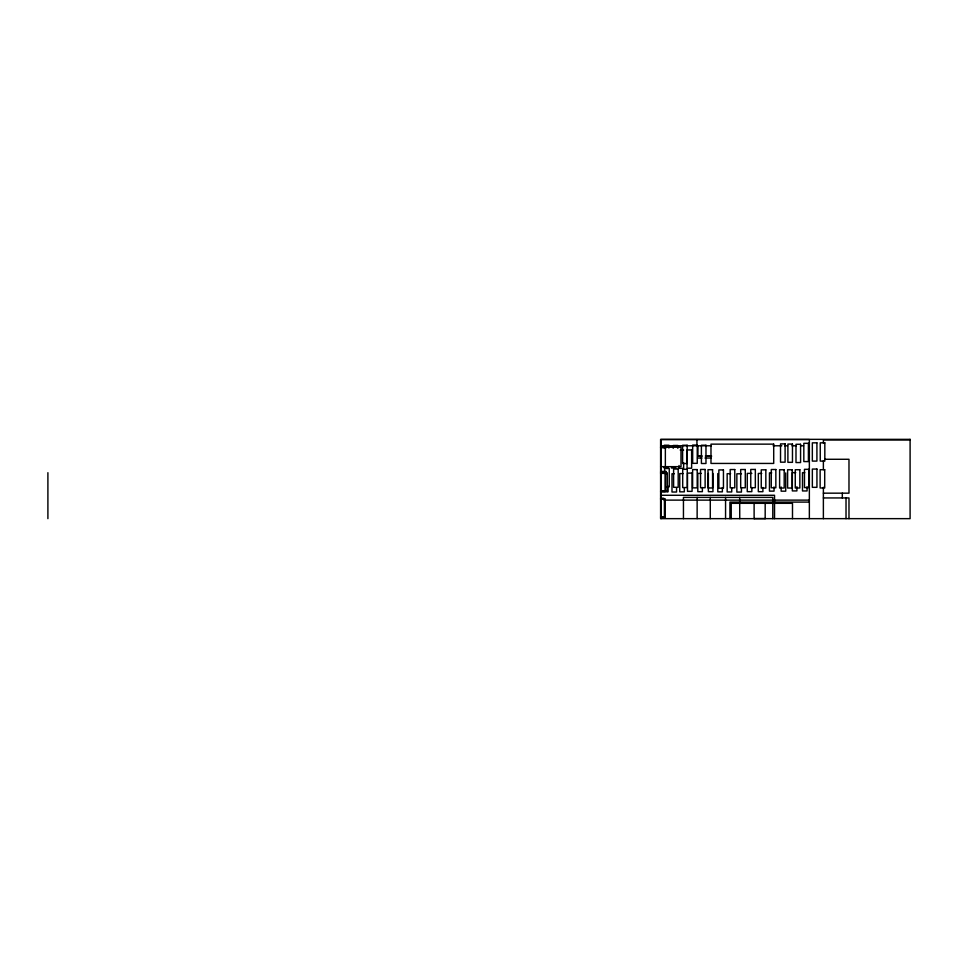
<?xml version="1.0" encoding="UTF-8"?>
<svg xmlns="http://www.w3.org/2000/svg" width="958" height="958" viewBox="0 0 958 958"><rect width="100%" height="100%" fill="white"/><g stroke="black" fill="none" stroke-linecap="round" stroke-linejoin="round"><path stroke-width="1.44" d="M697.975 445.781L697.903 456.056L702.346 456.056M910.1 439.973L823.377 439.973L823.377 442.943M661.092 445.781L711.315 445.781M773.094 445.781L781.8 445.781M784.698 445.781L787.596 445.781M791.955 445.781L796.302 445.781M800.66 445.781L803.558 445.781M660.601 447.135L666.325 447.039M660.601 447.242L681.006 447.242L681.006 466.666L660.601 466.666M660.601 447.458L664.876 447.458M660.601 447.566L666.54 447.566M680.192 450.068L683.629 450.068M705.316 456.056L711.243 456.056M698.418 456.14L701.364 456.14M705.783 456.14L711.674 456.14M697.532 458.032L701.986 458.032M704.956 458.032L710.908 458.032M824.79 459.277L848.98 459.277L848.98 493.166L823.377 493.166M663.643 467.684L668.217 467.684M671.354 468.019L675.929 468.019M660.601 471.42L666.157 471.42L666.157 474.234M660.601 471.971L665.882 471.971M660.601 472.665L665.666 472.665M795.751 472.653L792.326 472.653L792.326 490.915L796.9 490.915L796.9 486.7M804.78 472.677L802.493 472.677L802.493 490.951L807.067 490.951L807.067 486.736M660.601 472.821L667.127 472.821M771.753 472.869L769.466 472.869L769.466 491.131L774.04 491.131L774.04 486.915M660.601 473.001L665.008 473.001M660.601 473.144L665.594 473.144L665.594 491.406L660.601 491.406L665.187 491.502L665.187 473.228M660.601 473.384L667.271 473.384L667.271 491.646M701.232 473.408L697.807 473.408L697.807 491.67L702.382 491.67L702.382 487.454M751.838 473.384L747.252 473.384L747.252 491.658L751.838 491.658L751.838 487.442M761.754 473.432L758.317 473.432L758.317 491.694L762.903 491.694L762.903 487.478M683.174 473.575L679.749 473.575L679.749 491.837L684.323 491.837L684.323 487.622M730.595 473.683L727.158 473.683L727.158 491.945L731.732 491.945L731.732 487.73M674.276 473.743L671.989 473.743L671.989 492.017L676.564 492.017L676.564 487.79M741.444 473.791L736.858 473.791L736.858 492.065L741.444 492.065L741.444 487.85M666.96 486.796L669.247 486.796L669.247 468.522L664.66 468.522L664.66 471.336M660.601 491.059L667.127 491.083M660.601 491.67L668.121 491.777L668.121 486.149M660.601 495.274L774.531 495.274L774.531 518.649M823.377 497.944L848.98 497.944L848.98 518.649M660.601 498.256L663.966 498.364M660.601 498.627L663.583 498.579M660.601 498.831L663.726 498.831M660.601 498.95L665.115 498.855L665.115 517.128L660.601 517.128L664.421 517.2L664.421 498.938M660.601 499.154L663.93 499.154M660.601 499.286L664.732 499.286L664.732 517.548L660.601 517.548M664.062 500.124L809.354 500.124M809.354 502.1L729.924 502.1L729.924 518.649M660.601 516.853L663.583 516.853M754.114 518.577L765.179 518.577M846.022 497.944L846.022 518.649M842.31 493.166L842.31 497.944M823.377 460.75L823.377 469.659M823.377 487.275L823.377 518.649M809.354 518.649L809.354 439.59L661.092 439.59L661.092 518.649M792.494 518.649L792.494 503.321L731.229 503.321L731.229 518.649M785.728 472.905L785.728 491.179L781.141 491.179L781.141 486.963M772.795 518.649L772.795 497.394L683.449 497.394L683.449 518.649M765.179 503.321L765.179 518.649M754.114 503.321L754.114 518.649M739.672 497.394L739.756 518.649M725.565 497.394L725.565 518.649M722.368 487.622L722.368 491.837L717.793 491.837L717.793 473.563M712.956 473.408L712.956 491.682L708.369 491.682L708.369 473.408M710.285 497.394L710.285 518.649M697.137 497.394L697.137 518.649M696.945 439.59L696.945 445.781M683.629 462.714L683.629 468.342L679.042 468.342L679.042 465.528M677.809 448.296L677.809 445.482L673.223 445.482L673.223 448.296M668.888 448.045L668.888 445.231L664.301 445.231L664.301 448.045M665.355 447.242L665.355 466.666M47.9 472.689L47.9 518.649M910.1 439.351L660.601 439.351L660.601 518.649L910.1 518.649L910.1 439.351M816.911 442.836L812.336 442.836L812.336 461.097L816.911 461.097L816.911 442.836M824.826 442.836L820.252 442.836L820.252 461.097L824.826 461.097L824.826 442.836M808.396 443.315L803.822 443.315L803.822 461.576L808.396 461.576L808.396 443.315M785.105 443.901L780.53 443.901L780.53 462.175L785.105 462.175L785.105 443.901M773.705 444.141L710.98 444.141L710.98 463.433L773.705 463.433L773.705 444.141M792.47 444.069L787.895 444.069L787.895 462.331L792.47 462.331L792.47 444.069M800.577 444.284L795.99 444.284L795.99 462.558L800.577 462.558L800.577 444.284M697.244 445.063L692.67 445.063L692.67 463.337L697.244 463.337L697.244 445.063M687.185 445.254L682.599 445.254L682.599 463.516L687.185 463.516L687.185 445.254M705.974 445.242L701.4 445.242L701.4 463.504L705.974 463.504L705.974 445.242M691.628 449.937L687.054 449.937L687.054 468.211L691.628 468.211L691.628 449.937M678.192 469.037L673.606 469.037L673.606 487.299L678.192 487.299L678.192 469.037M816.935 469.061L812.348 469.061L812.348 487.335L816.935 487.335L816.935 469.061M687.269 469.3L682.695 469.3L682.695 487.562L687.269 487.562L687.269 469.3M705.124 469.456L700.549 469.456L700.549 487.73L705.124 487.73L705.124 469.456M755.335 469.444L750.761 469.444L750.761 487.718L755.335 487.718L755.335 469.444M809.055 469.324L804.469 469.324L804.469 487.598L809.055 487.598L809.055 469.324M697.196 469.588L692.622 469.588L692.622 487.861L697.196 487.861L697.196 469.588M734.774 469.54L730.188 469.54L730.188 487.814L734.774 487.814L734.774 469.54M745.276 469.516L740.69 469.516L740.69 487.778L745.276 487.778L745.276 469.516M775.848 469.516L771.274 469.516L771.274 487.778L775.848 487.778L775.848 469.516M712.572 469.695L707.986 469.695L707.986 487.969L712.572 487.969L712.572 469.695M765.837 469.827L761.251 469.827L761.251 488.101L765.837 488.101L765.837 469.827M784.195 469.755L779.608 469.755L779.608 488.029L784.195 488.029L784.195 469.755M792.194 469.755L787.62 469.755L787.62 488.029L792.194 488.029L792.194 469.755M799.846 469.731L795.26 469.731L795.26 488.005L799.846 488.005L799.846 469.731M824.706 469.707L820.132 469.707L820.132 487.981L824.706 487.981L824.706 469.707M723.446 469.923L718.859 469.923L718.859 488.197L723.446 488.197L723.446 469.923M692.071 473.108L687.497 473.108L687.497 491.37L692.071 491.37L692.071 473.108"/></g></svg>
